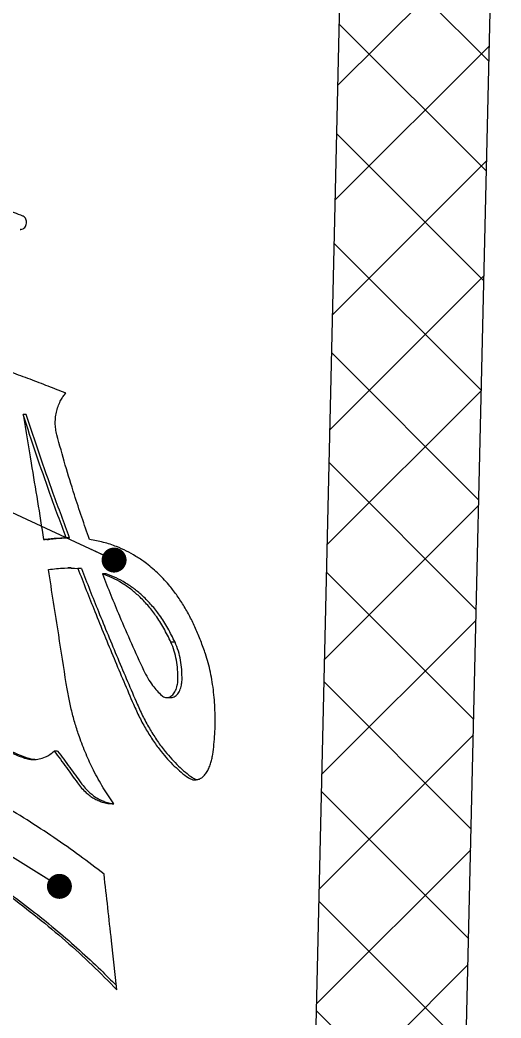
# Model space of a CAD drawing. Header units: millimetres. Extents: x 8 to 871, y 8 to 585.
# Drawn here: x 756.08 to 775.34, y 260.01 to 299.95 of the extents above; entities that cross this region are included whole.
import ezdxf

# ---------------------------------------------------------------- set-up
doc = ezdxf.new("R2010")
doc.units = ezdxf.units.MM
doc.layers.add('HATCH', color=3, linetype='Continuous')
doc.layers.add('TEXT', color=2, linetype='Continuous')
doc.layers.add('OUTLINE', color=7, linetype='Continuous', lineweight=25)
doc.dimstyles.new('SLDDIMSTYLE19', dxfattribs={"dimtxt": 0.18, "dimasz": 1, "dimexe": 0, "dimexo": 0.0625, "dimgap": 0, "dimtad": 0, "dimtih": 1, "dimtoh": 1, "dimdec": 0, "dimrnd": 1e-09, "dimzin": 0, "dimdsep": 46, "dimtxsty": 'Standard', "dimblk1": 'DOT', "dimblk2": 'DOT', "dimsah": 1, "dimcen": 0.09, "dimadec": 0, "dimazin": 0, "dimtfac": 1, "dimtdec": 0, "dimtofl": 0, "dimtmove": 0, "dimatfit": 3, "dimldrblk": 'DOT', "dimfxl": 0, "dimfrac": 2, "dimtolj": 1, "dimtzin": 0, "dimarcsym": 0})

# ---------------------------------------------------------------- blocks, each defined once
blk = doc.blocks.new('_Dot')
at = {"color": 0, "linetype": 'ByBlock', "lineweight": -2}
blk.add_line((-0.5, 0), (-1, 0), dxfattribs=at)
at = {"color": 0, "linetype": 'ByBlock', "const_width": 0.5}
blk.add_lwpolyline([(-0.25, 0, 1), (0.25, 0, 1)], format="xyb", close=True, dxfattribs=at)

msp = doc.modelspace()

# ---------------------------------------------------------------- hatches: boundary and pattern name
at = {"layer": 'HATCH'}
h = msp.add_hatch(dxfattribs=at)
h.set_pattern_fill('NET', color=256, angle=45, style=0)
edge = h.paths.add_edge_path(flags=0)
edge.add_line((767.50475, 187.3352), (775.33169, 184.48644))
edge.add_line((775.33169, 184.48644), (775.33169, 202.4352))
edge.add_arc((749.3049, 202.4352), 26.02679, 0, 16.096265)
edge.add_line((774.31137, 209.65118), (773.19098, 213.53381))
edge.add_arc((779.41042, 215.32852), 6.47321, 178.672157, 196.096265, ccw=False)
edge.add_line((772.93895, 215.47853), (775.32873, 318.57789))
edge.add_arc((764.3049, 318.83342), 11.02679, 358.672157, 360)
edge.add_line((775.33169, 318.83342), (775.33169, 326.33342))
edge.add_arc((746.6049, 326.33342), 28.72679, 0, 39.813466)
edge.add_arc((773.64318, 348.87164), 6.47321, 187.491797, 219.813466, ccw=False)
edge.add_line((767.22523, 348.02763), (757.96477, 418.44576))
edge.add_arc((760.91259, 418.83342), 2.97321, 7.491797, 187.491797, ccw=False)
edge.add_line((763.86042, 419.22108), (763.9114, 418.83342))
edge.add_line((763.9114, 418.83342), (763.91259, 418.83342))
edge.add_arc((760.91259, 418.83342), 3, 0, 90)
edge.add_line((760.91259, 421.83342), (750.68633, 421.83342))
edge.add_line((750.68633, 421.83342), (750.88417, 421.59106))
edge.add_spline(control_points=[(750.88417, 421.59106), (750.9974, 421.45234), (751.10108, 421.30591), (751.28882, 420.99725), (751.37234, 420.83547), (751.5146, 420.50595), (751.57409, 420.33705), (751.66975, 419.99099), (751.70607, 419.81239), (751.7296, 419.63342)], knot_values=[0, 0, 0, 0, 0.25, 0.25, 0.5, 0.5, 0.75, 0.75, 1, 1, 1, 1], weights=[1, 1, 1, 1, 1, 1, 1, 1, 1, 1], degree=3, periodic=0)
edge.add_spline(control_points=[(751.7296, 419.63342), (752.55881, 413.32812), (753.38801, 407.02282), (754.21721, 400.71752), (756.16013, 385.94345), (758.10304, 371.16939), (760.04594, 356.39532), (760.34604, 354.11336), (760.64614, 351.83139), (760.94623, 349.54942)], knot_values=[0.03779897, 0.03779897, 0.03779897, 0.03779897, 0.05687774, 0.05687774, 0.05687774, 0.10158155, 0.10158155, 0.10158155, 0.1084864, 0.1084864, 0.1084864, 0.1084864], weights=[1, 1, 1, 1, 1, 1, 1, 1, 1, 1], degree=3, periodic=0)
edge.add_spline(control_points=[(760.94623, 349.54943), (761.17462, 347.81273), (761.62519, 346.09163), (762.27704, 344.46578), (762.60839, 343.6393), (762.99314, 342.83231), (763.4266, 342.05451), (763.86006, 341.27671), (764.34401, 340.525), (764.87257, 339.80843)], knot_values=[0, 0, 0, 0, 0.00525496, 0.00525496, 0.00525496, 0.00791067, 0.00791067, 0.00791067, 0.01056638, 0.01056638, 0.01056638, 0.01056638], weights=[1, 1, 1, 1, 1, 1, 1, 1, 1, 1], degree=3, periodic=0)
edge.add_spline(control_points=[(764.87257, 339.80844), (765.58268, 338.84576), (766.21768, 337.82665), (767.33099, 335.67069), (767.7945, 334.56236), (768.54204, 332.28961), (768.82625, 331.12484), (769.11373, 329.33366), (769.18585, 328.73053), (769.28113, 327.53088), (769.30475, 326.93179), (769.30475, 326.33342)], knot_values=[0, 0, 0, 0, 0.25, 0.25, 0.5, 0.5, 0.75, 0.75, 0.875, 0.875, 1, 1, 1, 1], weights=[1, 1, 1, 1, 1, 1, 1, 1, 1, 1, 1, 1], degree=3, periodic=0)
edge.add_line((769.30475, 326.33342), (769.30475, 318.83342))
edge.add_spline(control_points=[(769.30475, 318.83342), (769.30475, 318.81413), (769.30464, 318.79483), (769.30442, 318.77554), (769.30431, 318.76588), (769.30417, 318.75621), (769.304, 318.74655), (769.30383, 318.73688), (769.30363, 318.72722), (769.30341, 318.71755)], knot_values=[0, 0, 0, 0, 0.00005788, 0.00005788, 0.00005788, 0.00008688, 0.00008688, 0.00008688, 0.00011588, 0.00011588, 0.00011588, 0.00011588], weights=[1, 1, 1, 1, 1, 1, 1, 1, 1, 1], degree=3, periodic=0)
edge.add_line((769.30341, 318.71755), (766.90474, 215.2352))
edge.add_spline(control_points=[(766.90474, 215.2352), (766.89891, 214.98375), (766.90255, 214.73157), (766.92913, 214.22574), (766.95222, 213.97136), (767.05006, 213.2157), (767.1531, 212.71952), (767.29409, 212.23094)], knot_values=[0, 0, 0, 0, 0.25, 0.25, 0.5, 0.5, 1, 1, 1, 1], weights=[1, 1, 1, 1, 1, 1, 1, 1], degree=3, periodic=0)
edge.add_line((767.29409, 212.23094), (768.52069, 207.98024))
edge.add_spline(control_points=[(768.52069, 207.98024), (768.65162, 207.52653), (768.76641, 207.0681), (768.96224, 206.15049), (769.04365, 205.69), (769.23916, 204.30359), (769.30475, 203.37273), (769.30475, 202.4352)], knot_values=[0, 0, 0, 0, 0.25, 0.25, 0.5, 0.5, 1, 1, 1, 1], weights=[1, 1, 1, 1, 1, 1, 1, 1], degree=3, periodic=0)
edge.add_line((769.30475, 202.4352), (769.30475, 196.6352))
edge.add_spline(control_points=[(769.30475, 196.6352), (769.30475, 195.04097), (769.15319, 193.46662), (768.70305, 191.13434), (768.51562, 190.36182), (768.17663, 189.21063), (768.05405, 188.82866), (767.79224, 188.07544), (767.65273, 187.70318), (767.50475, 187.3352)], knot_values=[0, 0, 0, 0, 0.5, 0.5, 0.75, 0.75, 0.875, 0.875, 1, 1, 1, 1], weights=[1, 1, 1, 1, 1, 1, 1, 1, 1, 1], degree=3, periodic=0)

# ---------------------------------------------------------------- linework, layer by layer
at = {"layer": 'OUTLINE'}
for p, q in [((772.93895, 215.47853), (775.32873, 318.57789)), ((756.08799, 291.57087), (756.10724, 291.5721)), ((756.10863, 291.57241), (756.09759, 291.57241)), ((756.33116, 284.1654), (756.20407, 284.1654)), ((758.06459, 279.23166), (757.9268, 279.23166)), ((757.15823, 279.1549), (757.02581, 279.1549)), ((758.13331, 278.02079), (757.99223, 278.02079)), ((758.13109, 278.01441), (758.53595, 278.00246)), ((758.53595, 278.00246), (758.39526, 278.00246)), ((759.52326, 277.78969), (759.3767, 277.78969)), ((762.2885, 275.04652), (762.12525, 275.04652)), ((761.96254, 272.83088), (762.12621, 272.83088)), ((757.58606, 270.69314), (757.45032, 270.69314))]:
    msp.add_line(p, q, dxfattribs=at)
at = {"layer": 'OUTLINE', "flags": 128}
msp.add_lwpolyline([(766.90474, 215.23521), (767.20107, 228.01917), (768.66965, 291.37622), (769.30341, 318.71755)], dxfattribs=at)
at = {"layer": 'OUTLINE'}
for points, knots in [([(756.19314, 292.10426), (755.96958, 292.1907), (755.52245, 292.3636), (754.84876, 292.55187), (754.18702, 292.69522), (753.75244, 292.75368), (753.53482, 292.78295)], [0, 0, 0, 0, 0.26633732, 0.53267717, 0.76599057, 1, 1, 1, 1]), ([(756.10724, 291.5721), (756.13926, 291.57573), (756.19898, 291.5825), (756.27291, 291.64335), (756.32154, 291.72273), (756.34426, 291.81356), (756.34187, 291.90417), (756.31619, 291.98632), (756.27145, 292.05517), (756.22572, 292.08965), (756.19811, 292.10203), (756.19314, 292.10426)], [0, 0, 0, 0, 0.15372411, 0.28672941, 0.40977311, 0.52603507, 0.63720899, 0.74528279, 0.85690527, 0.97423949, 1, 1, 1, 1]), ([(757.91515, 285.01593), (757.68113, 285.10829), (757.2129, 285.29308), (756.48711, 285.57017), (755.74475, 285.84729), (754.90856, 286.15202), (753.97465, 286.4846), (753.27775, 286.72474), (752.92907, 286.84488)], [0, 0, 0, 0, 0.15141947, 0.30295321, 0.45437287, 0.60590631, 0.80282783, 1, 1, 1, 1]), ([(757.55398, 283.34816), (757.53645, 283.42605), (757.50138, 283.58181), (757.48584, 283.82748), (757.49998, 284.07337), (757.54449, 284.31292), (757.61782, 284.53881), (757.70904, 284.73039), (757.8093, 284.89027), (757.87987, 284.97404), (757.91515, 285.01593)], [0, 0, 0, 0, 0.13281115, 0.26560165, 0.39849098, 0.53138598, 0.66293683, 0.79451466, 0.89725289, 1, 1, 1, 1]), ([(757.9268, 279.23166), (757.70867, 279.82115), (757.30032, 280.92465), (756.72581, 282.57174), (756.37802, 283.63404), (756.20407, 284.1654)], [0, 0, 0, 0, 0.36435529, 0.68205615, 1, 1, 1, 1]), ([(756.20407, 284.1654), (756.31211, 283.51661), (756.5052, 282.3572), (756.77866, 280.68702), (756.94342, 279.66561), (757.02581, 279.1549)], [0, 0, 0, 0, 0.38848108, 0.69423958, 1, 1, 1, 1]), ([(758.06459, 279.23166), (757.84538, 279.82039), (757.43469, 280.92337), (756.85657, 282.57045), (756.50634, 283.63361), (756.33116, 284.1654)], [0, 0, 0, 0, 0.36393986, 0.68184718, 1, 1, 1, 1]), ([(758.86306, 279.16584), (758.75894, 279.4607), (758.55064, 280.05065), (758.22524, 281.04165), (757.88674, 282.13741), (757.66495, 282.9444), (757.55398, 283.34816)], [0, 0, 0, 0, 0.21721771, 0.43460322, 0.71711627, 1, 1, 1, 1]), ([(757.02581, 279.1549), (757.10714, 279.16668), (757.26979, 279.19023), (757.57125, 279.22041), (757.78881, 279.22729), (757.9268, 279.23166)], [0, 0, 0, 0, 0.26776245, 0.53552468, 1, 1, 1, 1]), ([(757.15823, 279.1549), (757.23957, 279.16661), (757.40223, 279.19004), (757.7055, 279.22032), (757.92482, 279.22725), (758.06459, 279.23166)], [0, 0, 0, 0, 0.26618442, 0.53236972, 1, 1, 1, 1]), ([(763.50745, 274.57975), (763.44506, 274.75356), (763.32027, 275.10123), (763.11443, 275.60331), (762.88378, 276.08253), (762.62563, 276.53232), (762.34355, 276.95783), (762.00066, 277.39921), (761.58658, 277.83808), (761.14268, 278.20997), (760.72493, 278.4915), (760.34515, 278.70248), (759.91225, 278.89727), (759.42057, 279.05692), (759.04924, 279.12947), (758.86306, 279.16584)], [0, 0, 0, 0, 0.06944463, 0.13890311, 0.20825593, 0.27993514, 0.35168476, 0.42335836, 0.52218945, 0.62102156, 0.68903025, 0.75709923, 0.82510835, 0.91230965, 1, 1, 1, 1]), ([(759.44464, 265.76263), (759.12305, 266.01095), (758.47945, 266.50794), (757.44791, 267.23126), (756.36935, 267.93743), (755.24107, 268.62339), (754.08806, 269.27548), (752.91412, 269.89505), (751.72424, 270.48475), (750.49723, 271.05647), (749.22298, 271.61547), (747.90176, 272.16115), (746.53483, 272.69308), (745.13802, 273.20583), (743.73268, 273.69283), (742.32217, 274.15493), (740.90994, 274.59323), (739.48062, 275.01364), (738.02179, 275.42034), (736.53527, 275.81258), (735.02356, 276.18988), (733.50633, 276.54796), (731.96872, 276.89096), (730.41425, 277.21755), (728.84544, 277.52897), (727.80792, 277.7192), (727.28931, 277.81428)], [0, 0, 0, 0, 0.04302457, 0.08610607, 0.12920352, 0.17227905, 0.21529859, 0.25584896, 0.29643385, 0.33701764, 0.37756652, 0.41930978, 0.46109326, 0.50287561, 0.54461729, 0.58475147, 0.62492353, 0.66509469, 0.7052277, 0.7466667, 0.78814941, 0.82963129, 0.8710692, 0.91403796, 0.95703171, 1, 1, 1, 1]), ([(757.21765, 277.95526), (757.32481, 277.97093), (757.53911, 278.00227), (757.93431, 278.02853), (758.21661, 278.01256), (758.39526, 278.00246)], [0, 0, 0, 0, 0.26855562, 0.53711339, 1, 1, 1, 1]), ([(757.92954, 273.39291), (757.82978, 274.04191), (757.66301, 275.12685), (757.42501, 276.64761), (757.28677, 277.51937), (757.21765, 277.95526)], [0, 0, 0, 0, 0.42672753, 0.71336317, 1, 1, 1, 1]), ([(758.39526, 278.00246), (758.50786, 277.7133), (758.73308, 277.13491), (759.08773, 276.24591), (759.458, 275.33425), (759.84368, 274.40171), (760.23137, 273.47778), (760.49071, 272.87044), (760.62041, 272.56672)], [0, 0, 0, 0, 0.15535863, 0.31074953, 0.48290962, 0.65512936, 0.82753273, 1, 1, 1, 1]), ([(758.53595, 278.00246), (758.64908, 277.71372), (758.87537, 277.13619), (759.23196, 276.24778), (759.60455, 275.33605), (759.99291, 274.40281), (760.38326, 273.47827), (760.64436, 272.8706), (760.77494, 272.56672)], [0, 0, 0, 0, 0.15509316, 0.31021859, 0.48251003, 0.65486187, 0.82739895, 1, 1, 1, 1]), ([(762.12525, 275.04652), (762.0313, 275.2361), (761.89012, 275.52099), (761.68102, 275.87591), (761.47067, 276.18993), (761.19605, 276.53532), (760.86116, 276.88486), (760.51388, 277.17957), (760.15694, 277.42559), (759.77886, 277.63302), (759.51076, 277.73747), (759.3767, 277.78969)], [0, 0, 0, 0, 0.14296714, 0.21484738, 0.28672327, 0.41279496, 0.53973319, 0.65348707, 0.76724618, 0.88361094, 1, 1, 1, 1]), ([(759.3767, 277.78969), (759.48886, 277.50444), (759.71327, 276.93372), (760.10072, 276.00241), (760.53724, 274.99507), (760.86375, 274.28638), (761.02711, 273.93179)], [0, 0, 0, 0, 0.213892319, 0.427952642, 0.713771061, 1, 1, 1, 1]), ([(762.2885, 275.04652), (762.19384, 275.23634), (762.0516, 275.5216), (761.84099, 275.87675), (761.62896, 276.19121), (761.35204, 276.53713), (761.01458, 276.88682), (760.66513, 277.18119), (760.30652, 277.42658), (759.92687, 277.63343), (759.65781, 277.7376), (759.52326, 277.78969)], [0, 0, 0, 0, 0.14292019, 0.21477818, 0.28663197, 0.41296149, 0.54015984, 0.65382304, 0.76749147, 0.88373346, 1, 1, 1, 1]), ([(727.83514, 276.20466), (728.35304, 276.08724), (729.38974, 275.85219), (730.95514, 275.47226), (732.52311, 275.07102), (734.08873, 274.64608), (735.59279, 274.21234), (737.03319, 273.77238), (738.4097, 273.32992), (739.7734, 272.86839), (741.13423, 272.3834), (742.48945, 271.87412), (743.83641, 271.33994), (745.15963, 270.78583), (746.44855, 270.21545), (747.70163, 269.62897), (748.9181, 269.02687), (750.10357, 268.40585), (751.26555, 267.76085), (752.40145, 267.0911), (753.50924, 266.39603), (754.57805, 265.68138), (755.67652, 264.8974), (756.79311, 264.03812), (757.91392, 263.09799), (758.97678, 262.13273), (759.63156, 261.46761), (759.9588, 261.1352)], [0, 0, 0, 0, 0.041547, 0.08316604, 0.12480978, 0.16642966, 0.20797738, 0.24516903, 0.28239344, 0.31961873, 0.35681161, 0.39507019, 0.43336219, 0.47165529, 0.50991537, 0.54748152, 0.58507693, 0.62267348, 0.66024118, 0.69874378, 0.73727518, 0.77580783, 0.8143122, 0.86070953, 0.90715166, 0.95359758, 1, 1, 1, 1]), ([(762.40134, 273.52786), (762.40108, 273.67273), (762.40059, 273.94639), (762.34698, 274.33947), (762.26181, 274.71074), (762.17185, 274.93194), (762.12525, 275.04652)], [0, 0, 0, 0, 0.26408487, 0.49886824, 0.7404151, 1, 1, 1, 1]), ([(762.5664, 273.52786), (762.56613, 273.67274), (762.56561, 273.94581), (762.5119, 274.3376), (762.42644, 274.70912), (762.33581, 274.93079), (762.2885, 275.04652)], [0, 0, 0, 0, 0.26387892, 0.49736758, 0.73757379, 1, 1, 1, 1]), ([(734.77893, 274.44256), (735.05496, 274.36425), (735.79857, 274.15329), (737.00165, 273.78565), (738.38647, 273.34483), (739.75822, 272.88386), (741.12736, 272.39973), (742.49099, 271.89121), (743.84648, 271.35779), (745.17828, 270.80443), (746.47571, 270.23476), (747.73724, 269.64896), (748.96208, 269.04749), (750.15587, 268.42706), (751.32619, 267.78259), (752.47043, 267.11332), (753.58653, 266.41866), (754.6635, 265.70435), (755.68929, 264.97825), (756.66382, 264.24016), (757.58873, 263.49087), (758.47208, 262.723), (759.25902, 261.99548), (759.73191, 261.51644), (759.9401, 261.30554)], [0, 0, 0, 0, 0.02720337, 0.07328256, 0.11940233, 0.16552318, 0.21160388, 0.25900487, 0.30644728, 0.35389098, 0.40129382, 0.44783634, 0.49441516, 0.54099538, 0.58753979, 0.63524473, 0.68298547, 0.73072777, 0.77843483, 0.82468539, 0.87097834, 0.91728839, 0.96358679, 1, 1, 1, 1]), ([(763.79613, 270.5536), (763.81361, 270.68892), (763.84858, 270.95955), (763.8802, 271.37708), (763.89575, 271.80073), (763.89313, 272.22417), (763.87301, 272.64012), (763.83563, 273.04985), (763.78028, 273.45428), (763.70679, 273.84735), (763.61749, 274.22538), (763.54421, 274.46136), (763.50745, 274.57975)], [0, 0, 0, 0, 0.09859777, 0.19719384, 0.29864534, 0.40009591, 0.49870144, 0.59730753, 0.69877107, 0.80023651, 0.89978124, 1, 1, 1, 1]), ([(761.02711, 273.93179), (761.08256, 273.8211), (761.19344, 273.59973), (761.37771, 273.32678), (761.56516, 273.09558), (761.69198, 272.97594), (761.75569, 272.91582)], [0, 0, 0, 0, 0.26900127, 0.53799206, 0.76787241, 1, 1, 1, 1]), ([(753.0928, 273.32881), (753.16598, 273.1874), (753.31234, 272.90458), (753.56792, 272.50603), (753.84843, 272.12931), (754.15553, 271.77783), (754.48371, 271.4571), (754.8334, 271.16665), (755.20082, 270.91036), (755.56522, 270.70163), (755.91915, 270.53445), (756.14639, 270.45435), (756.26029, 270.41421)], [0, 0, 0, 0, 0.09895488, 0.19791199, 0.29952968, 0.40114971, 0.50397776, 0.60680785, 0.71243179, 0.81805739, 0.90880674, 1, 1, 1, 1]), ([(753.20226, 273.32881), (753.27575, 273.18764), (753.42275, 272.9053), (753.67922, 272.5076), (753.96053, 272.13178), (754.26847, 271.78103), (754.59752, 271.46082), (754.94814, 271.17072), (755.31633, 270.91467), (755.68319, 270.70495), (756.04148, 270.53606), (756.27293, 270.45489), (756.38894, 270.41421)], [0, 0, 0, 0, 0.09857834, 0.19715901, 0.29838402, 0.39961096, 0.50219604, 0.60478337, 0.71012794, 0.81547448, 0.90750852, 1, 1, 1, 1]), ([(759.83237, 268.58278), (759.76145, 268.68784), (759.61963, 268.89793), (759.40929, 269.22266), (759.20939, 269.56576), (758.97545, 270.01196), (758.71669, 270.57228), (758.47631, 271.19324), (758.28932, 271.77121), (758.14366, 272.29601), (758.02499, 272.8383), (757.96136, 273.20801), (757.92954, 273.39291)], [0, 0, 0, 0, 0.0801794, 0.16033835, 0.24100899, 0.32168402, 0.46031557, 0.59989, 0.69914802, 0.79840295, 0.89917028, 1, 1, 1, 1]), ([(761.75569, 272.91582), (761.77874, 272.89793), (761.82483, 272.86214), (761.89943, 272.83423), (761.97539, 272.82764), (762.05167, 272.84214), (762.12588, 272.87977), (762.19515, 272.93833), (762.257, 273.01556), (762.3088, 273.10754), (762.34951, 273.2116), (762.38767, 273.34927), (762.39606, 273.45891), (762.40134, 273.52786)], [0, 0, 0, 0, 0.08708428, 0.17411723, 0.26115834, 0.34819365, 0.43725815, 0.5263544, 0.61261821, 0.69884199, 0.78040055, 0.86191725, 1, 1, 1, 1]), ([(762.12625, 272.83227), (762.13051, 272.83183), (762.16027, 272.82881), (762.21618, 272.84385), (762.29115, 272.88058), (762.36113, 272.94049), (762.42348, 273.01879), (762.47544, 273.11194), (762.51605, 273.21691), (762.55324, 273.35332), (762.56136, 273.46099), (762.5664, 273.52786)], [0, 0, 0, 0, 0.01948145, 0.13601321, 0.25542279, 0.37487377, 0.49034719, 0.60576773, 0.7141525, 0.82247743, 1, 1, 1, 1]), ([(760.62041, 272.56672), (760.70052, 272.38879), (760.86129, 272.0317), (761.13211, 271.54088), (761.4212, 271.08537), (761.70886, 270.6963), (761.98917, 270.36577), (762.25904, 270.08705), (762.53515, 269.83682), (762.7223, 269.69776), (762.81588, 269.62824)], [0, 0, 0, 0, 0.135816666, 0.272585717, 0.408399123, 0.545138593, 0.657814916, 0.770492747, 0.885245931, 1, 1, 1, 1]), ([(760.77494, 272.56672), (760.85554, 272.3888), (761.01732, 272.03171), (761.28963, 271.5412), (761.58016, 271.08616), (761.86939, 270.6972), (762.15145, 270.3665), (762.42328, 270.08738), (762.7013, 269.83692), (762.88969, 269.6978), (762.98388, 269.62824)], [0, 0, 0, 0, 0.13559736, 0.27214755, 0.40774093, 0.54425519, 0.65715401, 0.77005442, 0.88502677, 1, 1, 1, 1]), ([(756.26029, 270.41421), (756.3162, 270.39858), (756.42875, 270.36714), (756.62645, 270.34973), (756.85222, 270.36954), (757.07946, 270.44339), (757.28143, 270.55218), (757.39367, 270.64586), (757.45032, 270.69314)], [0, 0, 0, 0, 0.13625039, 0.27426142, 0.47341359, 0.67834983, 0.83766894, 1, 1, 1, 1]), ([(757.45032, 270.69314), (757.53197, 270.5832), (757.69527, 270.36333), (758.00558, 269.94043), (758.23081, 269.62742), (758.37691, 269.42438)], [0, 0, 0, 0, 0.25999847, 0.5199977, 1, 1, 1, 1]), ([(757.58606, 270.69314), (757.66796, 270.58354), (757.83175, 270.36435), (758.14397, 269.94145), (758.37084, 269.6281), (758.51832, 269.42438)], [0, 0, 0, 0, 0.25919449, 0.51838948, 1, 1, 1, 1]), ([(762.81588, 269.62824), (762.85735, 269.60331), (762.94026, 269.55347), (763.07019, 269.52935), (763.19926, 269.54458), (763.3246, 269.60043), (763.44215, 269.69684), (763.54849, 269.82829), (763.64022, 269.99291), (763.71144, 270.17356), (763.76428, 270.36241), (763.78551, 270.48987), (763.79613, 270.5536)], [0, 0, 0, 0, 0.104474525, 0.208918288, 0.313376136, 0.417793457, 0.521868445, 0.62591233, 0.727636174, 0.829351993, 0.914668685, 1, 1, 1, 1]), ([(756.38894, 270.41421), (756.44483, 270.39787), (756.53691, 270.37095), (756.63054, 270.36464), (756.66733, 270.36216)], [0, 0, 0, 0, 0.60699809, 1, 1, 1, 1]), ([(758.37691, 269.42438), (758.43243, 269.35168), (758.54417, 269.20539), (758.71639, 269.03577), (758.88226, 268.90148), (759.03993, 268.79779), (759.20363, 268.71289), (759.39112, 268.64116), (759.60167, 268.58971), (759.75515, 268.5851), (759.83237, 268.58278)], [0, 0, 0, 0, 0.13729161, 0.27626781, 0.38226854, 0.4882701, 0.59732897, 0.70638933, 0.85226394, 1, 1, 1, 1]), ([(758.51832, 269.42438), (758.574, 269.35192), (758.68603, 269.2061), (758.85892, 269.03665), (759.02584, 268.90211), (759.185, 268.79805), (759.35021, 268.71257), (759.5391, 268.642), (759.69668, 268.59936), (759.79669, 268.59455), (759.8201, 268.59342)], [0, 0, 0, 0, 0.152312337, 0.306475962, 0.425082426, 0.543691524, 0.665715839, 0.787742959, 0.950328491, 1, 1, 1, 1]), ([(762.98388, 269.62824), (763.02575, 269.60152), (763.0887, 269.56135), (763.15431, 269.55185), (763.17627, 269.54867)], [0, 0, 0, 0, 0.66528002, 1, 1, 1, 1]), ([(759.9588, 261.1352), (759.88727, 261.78953), (759.76719, 262.88797), (759.59528, 264.43043), (759.49485, 265.31856), (759.44464, 265.76263)], [0, 0, 0, 0, 0.42418808, 0.71209362, 1, 1, 1, 1])]:
    msp.add_open_spline(points, degree=3, knots=knots, dxfattribs=at)

# ---------------------------------------------------------------- leaders
at = {"layer": 'TEXT'}
for points in [[(757.65695, 265.27745), (667.70716, 321.16175)], [(759.84703, 278.33673), (667.70716, 321.16175)]]:
    msp.add_leader(points, dimstyle='SLDDIMSTYLE19', dxfattribs=at)

doc.saveas('drawing.dxf')
